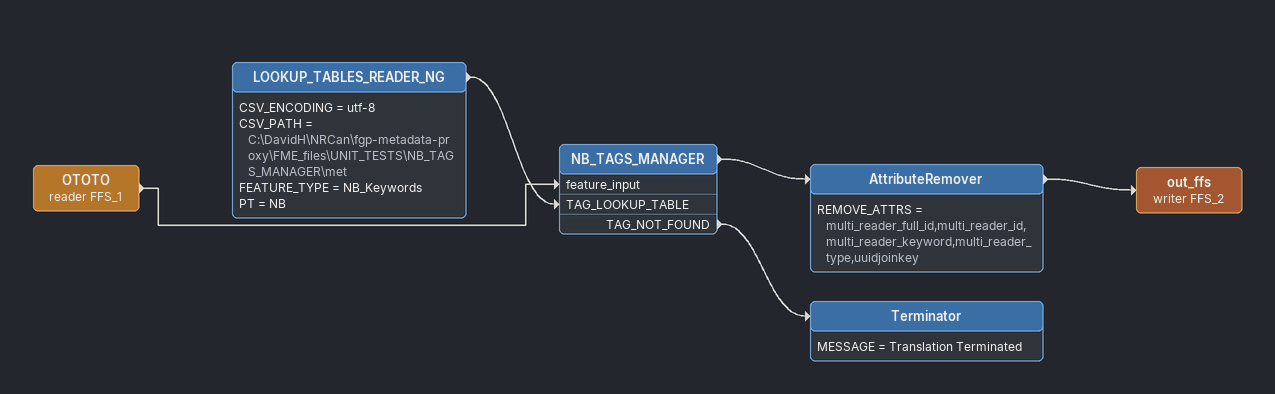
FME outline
OTOTO (reader FFS_1)
    -> NB_TAGS_MANAGER [feature_input]
LOOKUP_TABLES_READER_NG
    CSV_ENCODING = utf-8
    CSV_PATH = C:\DavidH\NRCan\fgp-metadata-proxy\FME_files\UNIT_TESTS\NB_TAGS_MANAGER\met
    FEATURE_TYPE = NB_Keywords
    PT = NB
    -> NB_TAGS_MANAGER [TAG_LOOKUP_TABLE]
NB_TAGS_MANAGER
    -> AttributeRemover
    TAG_NOT_FOUND -> Terminator
AttributeRemover
    REMOVE_ATTRS = multi_reader_full_id,multi_reader_id,multi_reader_keyword,multi_reader_type,uuidjoinkey
    -> out_ffs (writer FFS_2)
out_ffs (writer FFS_2)
Terminator
    MESSAGE = Translation Terminated
